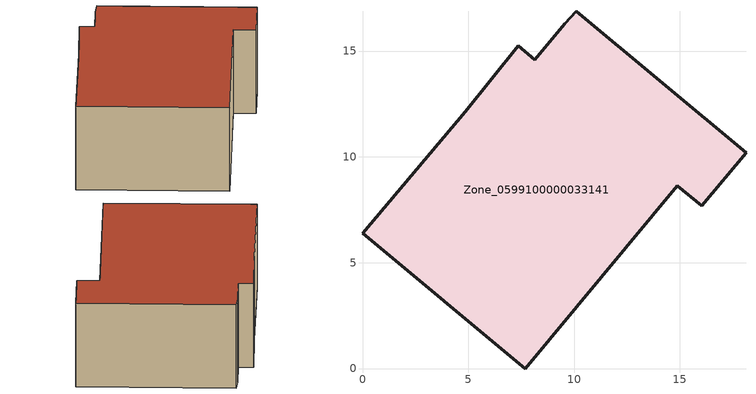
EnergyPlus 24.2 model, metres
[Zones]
Zone_0599100000033141
 floor ground (C_G): 18.12,10.19 16.02,7.68 14.87,8.63 7.69,0 0,6.4 4.85,12.13 7.36,15.24 8.15,14.59 9.55,16.29 10.11,16.87 z0
 wall outside (C_F): 4.85,12.13 0,6.4 7.69,0 14.87,8.63 16.02,7.68 18.12,10.19 10.11,16.87 9.55,16.29 8.15,14.59 7.36,15.24 4.85,12.13 z0:6.07
 roof outside (C_R): 18.12,10.19 10.11,16.87 9.55,16.29 8.15,14.59 7.36,15.24 4.85,12.13 0,6.4 7.69,0 14.87,8.63 16.02,7.68 z6.07
[BUILDING]
Pand.0599100000033141: North Axis=0; Terrain=City; Loads Convergence Tolerance Value=0.04; Temperature Convergence Tolerance Value=0.4; Solar Distribution=FullExterior; Maximum Number of Warmup Days=25; Minimum Number of Warmup Days=1
[Site:Location]
Rotterdam.The.Hague.AP_ZH_NLD Design_Conditions: Latitude=51.96; Longitude=4.45; Time Zone=1; Elevation=-4.5
[SITE:GROUNDTEMPERATURE:BUILDINGSURFACE]
18, 18, 18, 18, 18, 18, 18, 18, 18, 18, 18, 18
[MATERIAL] Thermal Absorptance=0.9; Solar Absorptance=0.7; Visible Absorptance=0.7
Name | Roughness | Thickness | Conductivity | Density | Specific Heat
G.D.1965 | MediumSmooth | 0.15 | 1 | 540 | 1210
F.D.1965 | Rough | 0.3 | 0.857143 | 1920 | 840
R.D.1965 | MediumRough | 0.2 | 0.08 | 1500 | 1000
[CONSTRUCTION]
C_G: G.D.1965
C_F: F.D.1965
C_R: R.D.1965
[ZONE]
Zone_0599100000033141: Type=1; Multiplier=1; Ceiling Height=Autocalculate; Volume=Autocalculate; Floor Area=autocalculate; Part of Total Floor Area=Yes
[ZONEINFILTRATION:DESIGNFLOWRATE]
Infil_Zone_0599100000033141: Zone or ZoneList or Space or SpaceList=Zone_0599100000033141; Schedule=AlwaysOn; Design Flow Rate Calculation Method=Flow/Area; Flow Rate per Floor Area=0.0042; Constant Term Coefficient=1; Temperature Term Coefficient=0; Velocity Term Coefficient=0; Velocity Squared Term Coefficient=0
[HVACTEMPLATE:ZONE:IDEALLOADSAIRSYSTEM]
Zone_0599100000033141: Maximum Heating Supply Air Temperature=50; Minimum Cooling Supply Air Temperature=13; Maximum Heating Supply Air Humidity Ratio=0.0156; Minimum Cooling Supply Air Humidity Ratio=0.0077; Heating Limit=NoLimit; Cooling Limit=NoLimit; Dehumidification Control Type=ConstantSensibleHeatRatio; Cooling Sensible Heat Ratio=0.7; Dehumidification Setpoint=60; Humidification Control Type=None; Humidification Setpoint=30; Outdoor Air Method=None; Outdoor Air Flow Rate per Person=0.00944; Outdoor Air Flow Rate per Zone Floor Area=0; Outdoor Air Flow Rate per Zone=0; Demand Controlled Ventilation Type=None; Outdoor Air Economizer Type=NoEconomizer; Heat Recovery Type=None; Sensible Heat Recovery Effectiveness=0.7; Latent Heat Recovery Effectiveness=0.65
[ZONECONTROL:THERMOSTAT]
ThermostatControl_Zone_0599100000033141: Zone or ZoneList=Zone_0599100000033141; Control Type Schedule=DualSetpointControlType; Control 1=Thermostat_Zone_0599100000033141; Temperature Difference Between Cutout And Setpoint=0
[THERMOSTATSETPOINT:DUALSETPOINT]
Thermostat_Zone_0599100000033141: Heating Setpoint Temperature Schedule=HeatingSetpoint_Zone_0599100000033141; Cooling Setpoint Temperature Schedule=CoolingSetpoint_Zone_0599100000033141
[SCHEDULE:COMPACT]
HeatingSetpoint_Zone_0599100000033141: Through: 12/31, For: AllDays, Until: 24:00, 21
CoolingSetpoint_Zone_0599100000033141: Through: 12/31, For: AllDays, Until: 24:00, 24
DualSetpointControlType: Through: 12/31, For: AllDays, Until: 24:00, 4
AlwaysOn: Through: 12/31, For: AllDays, Until: 24:00, 1
